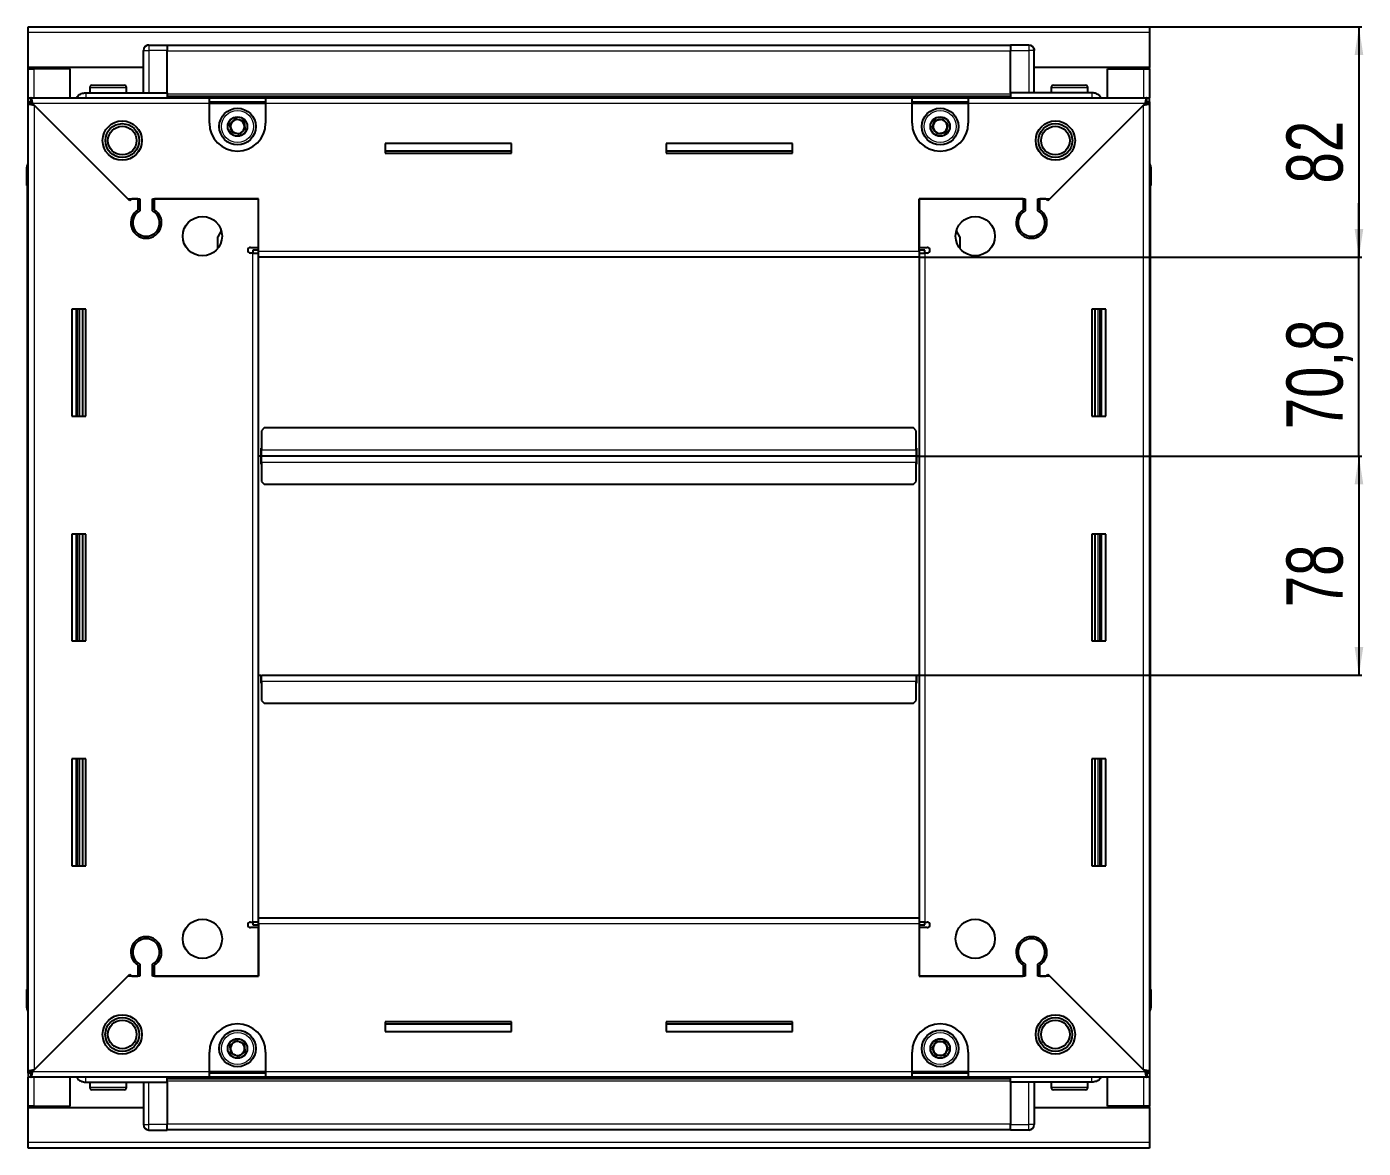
# Model space of a CAD drawing. Header units: millimetres. Extents: x 1021 to 3824, y -789 to 1484.
# Drawn here: x 3348.7 to 3824.2, y 943.2 to 1342.2 of the extents above; entities that cross this region are included whole.
import ezdxf

# ---------------------------------------------------------------- set-up
doc = ezdxf.new("R2010")
doc.units = ezdxf.units.MM
doc.layers.add('FORMAT', color=7, linetype='Continuous')
doc.styles.add('SLDTEXTSTYLE0', font='TXT', dxfattribs={"width": 0.75})
doc.dimstyles.new('SLDDIMSTYLE0', dxfattribs={"dimtxt": 20, "dimasz": 10, "dimexe": 0, "dimexo": 0.0625, "dimgap": 5, "dimtad": 2, "dimdec": 1, "dimrnd": 1e-09, "dimzin": 12, "dimdsep": 46, "dimtxsty": 'SLDTEXTSTYLE0', "dimsah": 1, "dimcen": 0.09, "dimadec": 0, "dimazin": 3, "dimtfac": 1, "dimtofl": 0, "dimtmove": 0, "dimatfit": 3, "dimfxl": 0, "dimfrac": 2, "dimtolj": 1, "dimtzin": 12, "dimarcsym": 0})
doc.dimstyles.new('SLDDIMSTYLE1', dxfattribs={"dimtxt": 20, "dimasz": 10, "dimexe": 0, "dimexo": 0.0625, "dimgap": 5, "dimtad": 2, "dimdec": 1, "dimrnd": 1e-09, "dimzin": 12, "dimdsep": 46, "dimtxsty": 'SLDTEXTSTYLE0', "dimsah": 1, "dimcen": 0.09, "dimadec": 0, "dimazin": 3, "dimtfac": 1, "dimtmove": 0, "dimatfit": 0, "dimfxl": 0, "dimfrac": 2, "dimtolj": 1, "dimtzin": 12, "dimarcsym": 0})

# ---------------------------------------------------------------- blocks, each defined once
blk = doc.blocks.new('_D_5')
at = {"layer": 'FORMAT'}
for p, q in [((3748.17, 1342.16), (3823.66, 1342.16)), ((3822.66, 1342.16), (3822.66, 1260.16)), ((3666.17, 1260.16), (3823.66, 1260.16))]:
    blk.add_line(p, q, dxfattribs=at)
for points in [[(3822.66, 1342.16), (3821.13, 1332.16), (3824.2, 1332.16)], [(3822.66, 1260.16), (3824.2, 1270.16), (3821.13, 1270.16)]]:
    blk.add_solid(points, dxfattribs=at)
at = {"layer": 'FORMAT', "insert": (3796.88, 1286.39), "char_height": 20, "attachment_point": 1, "rotation": 90, "style": 'SLDTEXTSTYLE0'}
blk.add_mtext('82', dxfattribs=at)
blk = doc.blocks.new('_D_6')
at = {"layer": 'FORMAT'}
for p, q in [((3822.66, 1260.16), (3822.66, 1279.39)), ((3666.17, 1260.16), (3823.66, 1260.16)), ((3822.66, 1189.41), (3822.66, 1260.16)), ((3665.17, 1189.41), (3823.66, 1189.41)), ((3822.66, 1189.41), (3822.66, 1170.18))]:
    blk.add_line(p, q, dxfattribs=at)
for points in [[(3822.66, 1260.16), (3824.2, 1270.16), (3821.13, 1270.16)], [(3822.66, 1189.41), (3821.13, 1179.41), (3824.2, 1179.41)]]:
    blk.add_solid(points, dxfattribs=at)
at = {"layer": 'FORMAT', "insert": (3796.88, 1198.93), "char_height": 20, "attachment_point": 1, "rotation": 90, "style": 'SLDTEXTSTYLE0'}
blk.add_mtext('70,8', dxfattribs=at)
blk = doc.blocks.new('_D_7')
at = {"layer": 'FORMAT'}
for p, q in [((3665.17, 1189.41), (3823.66, 1189.41)), ((3822.66, 1189.41), (3822.66, 1111.46)), ((3665.17, 1111.46), (3823.66, 1111.46))]:
    blk.add_line(p, q, dxfattribs=at)
for points in [[(3822.66, 1189.41), (3821.13, 1179.41), (3824.2, 1179.41)], [(3822.66, 1111.46), (3824.2, 1121.46), (3821.13, 1121.46)]]:
    blk.add_solid(points, dxfattribs=at)
at = {"layer": 'FORMAT', "insert": (3796.88, 1135.66), "char_height": 20, "attachment_point": 1, "rotation": 90, "style": 'SLDTEXTSTYLE0'}
blk.add_mtext('78', dxfattribs=at)

msp = doc.modelspace()

# ---------------------------------------------------------------- linework, layer by layer
at = {"color": 7, "linetype": 'Continuous', "lineweight": 25}
for p, q in [((3349.16, 1340.06), (3349.16, 1342.16)), ((3349.16, 1342.16), (3748.16, 1342.16)), ((3748.16, 1342.16), (3748.16, 1340.06)), ((3349.16, 1327.66), (3349.16, 1340.06)), ((3748.16, 1340.06), (3748.16, 1327.66)), ((3390.16, 1318.66), (3390.16, 1333.66)), ((3390.84, 1335.16), (3390.84, 1335.16)), ((3392.16, 1335.66), (3398.66, 1335.66)), ((3392.16, 1335.66), (3398.66, 1335.66)), ((3398.66, 1335.66), (3398.66, 1335.66)), ((3398.66, 1335.66), (3398.66, 1335.66)), ((3398.66, 1335.66), (3398.66, 1333.66)), ((3698.66, 1335.51), (3398.66, 1335.51)), ((3398.66, 1318.66), (3398.66, 1333.66)), ((3698.66, 1335.66), (3698.66, 1335.66)), ((3705.16, 1335.66), (3698.66, 1335.66)), ((3705.16, 1335.66), (3698.66, 1335.66)), ((3698.66, 1335.66), (3698.66, 1333.66)), ((3698.66, 1318.66), (3698.66, 1333.66)), ((3707.16, 1333.66), (3707.16, 1333.66)), ((3707.16, 1318.66), (3707.16, 1333.66)), ((3390.16, 1327.66), (3349.16, 1327.66)), ((3349.16, 1327.16), (3349.16, 1327.66)), ((3349.16, 1327.16), (3351.26, 1327.16)), ((3349.16, 1316.91), (3349.16, 1327.16)), ((3350.66, 1327.16), (3350.66, 1327.66)), ((3364.16, 1327.16), (3351.26, 1327.16)), ((3364.16, 1316.91), (3364.16, 1327.16)), ((3748.16, 1327.66), (3707.16, 1327.66)), ((3733.16, 1316.91), (3733.16, 1327.16)), ((3733.16, 1327.16), (3746.06, 1327.16)), ((3746.06, 1327.16), (3748.16, 1327.16)), ((3746.66, 1327.16), (3746.66, 1327.66)), ((3748.16, 1327.16), (3748.16, 1327.66)), ((3748.16, 1327.16), (3748.16, 1316.91)), ((3369.66, 1318.66), (3398.66, 1318.66)), ((3371.16, 1320.56), (3371.16, 1318.66)), ((3371.96, 1321.36), (3383.36, 1321.36)), ((3384.16, 1318.66), (3384.16, 1320.56)), ((3398.66, 1318.66), (3398.66, 1318.16)), ((3398.66, 1317.51), (3698.66, 1317.51)), ((3727.66, 1318.66), (3698.66, 1318.66)), ((3698.66, 1318.66), (3698.66, 1318.16)), ((3700.16, 1318.6), (3700.16, 1318.66)), ((3713.16, 1320.56), (3713.16, 1318.66)), ((3713.96, 1321.36), (3725.36, 1321.36)), ((3726.16, 1318.66), (3726.16, 1320.56)), ((3349.16, 1315.41), (3349.16, 1316.91)), ((3349.16, 1316.91), (3350.16, 1316.91)), ((3349.16, 1314.91), (3349.16, 1315.41)), ((3349.16, 1315.41), (3350.16, 1315.41)), ((3349.16, 970.41), (3349.16, 1314.91)), ((3350.66, 1314.91), (3349.16, 1314.91)), ((3350.16, 1315.41), (3350.16, 1316.91)), ((3350.16, 1316.91), (3413.66, 1316.91)), ((3350.76, 1314.81), (3384.66, 1280.91)), ((3385.36, 1280.21), (3351.26, 1314.31)), ((3413.66, 1314.81), (3413.66, 1316.91)), ((3413.66, 1316.91), (3433.66, 1316.91)), ((3413.66, 1315.41), (3433.66, 1315.41)), ((3413.66, 1307.91), (3413.66, 1314.81)), ((3433.66, 1316.91), (3433.66, 1314.81)), ((3433.66, 1316.91), (3663.66, 1316.91)), ((3433.66, 1314.81), (3433.66, 1307.91)), ((3663.66, 1314.81), (3663.66, 1316.91)), ((3663.66, 1316.91), (3683.66, 1316.91)), ((3663.66, 1315.41), (3683.66, 1315.41)), ((3663.66, 1307.91), (3663.66, 1314.81)), ((3683.66, 1316.91), (3747.16, 1316.91)), ((3683.66, 1316.91), (3683.66, 1314.81)), ((3683.66, 1314.81), (3683.66, 1307.91)), ((3746.06, 1314.31), (3711.96, 1280.21)), ((3712.66, 1280.91), (3746.56, 1314.81)), ((3746.66, 1314.91), (3748.16, 1314.91)), ((3747.16, 1315.41), (3747.16, 1316.91)), ((3747.16, 1316.91), (3748.16, 1316.91)), ((3747.16, 1315.41), (3748.16, 1315.41)), ((3748.16, 1315.41), (3748.16, 1316.91)), ((3748.16, 1315.41), (3748.16, 1314.91)), ((3748.16, 1314.91), (3748.16, 970.41)), ((3521.16, 1300.66), (3476.16, 1300.66)), ((3476.16, 1300.66), (3476.16, 1297.16)), ((3521.16, 1297.16), (3521.16, 1300.66)), ((3621.16, 1300.66), (3576.16, 1300.66)), ((3576.16, 1300.66), (3576.16, 1297.16)), ((3621.16, 1297.16), (3621.16, 1300.66)), ((3521.16, 1297.91), (3476.16, 1297.91)), ((3476.16, 1297.16), (3521.16, 1297.16)), ((3621.16, 1297.91), (3576.16, 1297.91)), ((3576.16, 1297.16), (3621.16, 1297.16)), ((3748.16, 1293.49), (3748.16, 1293.49)), ((3348.66, 1292.16), (3348.66, 1285.66)), ((3348.66, 1285.66), (3348.66, 1292.16)), ((3748.66, 1292.16), (3748.66, 1285.66)), ((3748.66, 1285.66), (3748.66, 1292.16)), ((3348.66, 1285.66), (3348.66, 1285.66)), ((3349.16, 1285.66), (3348.66, 1285.66)), ((3348.81, 1285.66), (3348.81, 999.66)), ((3748.16, 1285.66), (3748.66, 1285.66)), ((3748.51, 999.66), (3748.51, 1285.66)), ((3748.66, 1285.66), (3748.66, 1285.66)), ((3748.66, 1285.66), (3748.66, 1285.66)), ((3384.66, 1280.91), (3388.86, 1280.91)), ((3386.06, 1280.91), (3385.36, 1280.21)), ((3388.16, 1280.91), (3386.06, 1280.91)), ((3388.16, 1280.91), (3388.16, 1277.02)), ((3388.86, 1280.91), (3388.86, 1276.63)), ((3393.46, 1280.91), (3431.16, 1280.91)), ((3393.46, 1276.63), (3393.46, 1280.91)), ((3394.16, 1277.02), (3394.16, 1280.91)), ((3431.16, 1280.91), (3394.16, 1280.91)), ((3431.16, 1262.26), (3431.16, 1280.91)), ((3431.16, 1263.66), (3431.16, 1280.91)), ((3666.16, 1280.91), (3703.86, 1280.91)), ((3666.16, 1262.26), (3666.16, 1280.91)), ((3666.16, 1280.91), (3666.16, 1263.66)), ((3703.16, 1280.91), (3666.16, 1280.91)), ((3703.16, 1280.91), (3703.16, 1277.02)), ((3703.86, 1280.91), (3703.86, 1276.63)), ((3708.46, 1280.91), (3712.66, 1280.91)), ((3708.46, 1276.63), (3708.46, 1280.91)), ((3711.26, 1280.91), (3709.16, 1280.91)), ((3709.16, 1277.02), (3709.16, 1280.91)), ((3711.96, 1280.21), (3711.26, 1280.91)), ((3389.16, 1268.05), (3389.16, 1267.29)), ((3417.9, 1269.56), (3416.66, 1267.41)), ((3416.66, 1263.33), (3416.66, 1267.41)), ((3680.66, 1267.41), (3679.43, 1269.56)), ((3680.66, 1267.41), (3680.66, 1263.33)), ((3708.16, 1268.05), (3708.16, 1267.29)), ((3428.31, 1263.66), (3431.16, 1263.66)), ((3429.06, 1261.66), (3428.31, 1261.66)), ((3429.06, 1261.66), (3431.16, 1261.66)), ((3431.16, 1262.66), (3429.16, 1262.66)), ((3429.16, 1262.66), (3429.16, 1261.66)), ((3431.16, 1260.16), (3431.16, 1262.26)), ((3666.16, 1263.66), (3669.01, 1263.66)), ((3668.16, 1262.66), (3666.16, 1262.66)), ((3666.16, 1262.26), (3666.16, 1260.16)), ((3666.16, 1261.66), (3668.26, 1261.66)), ((3668.16, 1261.66), (3668.16, 1262.66)), ((3669.01, 1261.66), (3668.26, 1261.66)), ((3666.16, 1260.16), (3431.16, 1260.16)), ((3431.16, 1025.16), (3431.16, 1260.16)), ((3666.16, 1260.16), (3666.16, 1025.16)), ((3369.66, 1241.66), (3364.66, 1241.66)), ((3364.66, 1241.66), (3364.66, 1203.66)), ((3366.81, 1203.66), (3366.81, 1241.66)), ((3368.61, 1203.66), (3368.61, 1241.66)), ((3368.64, 1203.66), (3368.64, 1241.66)), ((3369.66, 1203.66), (3369.66, 1241.66)), ((3727.66, 1241.66), (3727.66, 1203.66)), ((3732.66, 1241.66), (3727.66, 1241.66)), ((3728.69, 1241.66), (3728.69, 1203.66)), ((3728.72, 1241.66), (3728.72, 1203.66)), ((3730.51, 1241.66), (3730.51, 1203.66)), ((3732.66, 1203.66), (3732.66, 1241.66)), ((3364.66, 1203.66), (3369.66, 1203.66)), ((3727.66, 1203.66), (3732.66, 1203.66)), ((3433.16, 1199.41), (3432.16, 1198.41)), ((3432.16, 1198.41), (3432.16, 1191.51)), ((3664.16, 1199.41), (3433.16, 1199.41)), ((3665.16, 1198.41), (3664.16, 1199.41)), ((3665.16, 1191.51), (3665.16, 1198.41)), ((3431.91, 1189.41), (3431.16, 1189.41)), ((3432.16, 1192.26), (3431.91, 1192.26)), ((3431.91, 1192.26), (3431.91, 1189.41)), ((3431.91, 1189.41), (3431.91, 1186.56)), ((3432.16, 1189.41), (3432.16, 1191.51)), ((3665.16, 1189.41), (3432.16, 1189.41)), ((3432.16, 1187.31), (3432.16, 1189.41)), ((3665.41, 1192.26), (3665.16, 1192.26)), ((3665.16, 1191.51), (3665.16, 1189.41)), ((3665.16, 1189.41), (3665.16, 1187.31)), ((3665.41, 1189.41), (3665.41, 1192.26)), ((3666.16, 1189.41), (3665.41, 1189.41)), ((3665.41, 1186.56), (3665.41, 1189.41)), ((3431.91, 1186.56), (3432.16, 1186.56)), ((3432.16, 1187.31), (3432.16, 1180.41)), ((3665.16, 1180.41), (3665.16, 1187.31)), ((3665.16, 1186.56), (3665.41, 1186.56)), ((3432.16, 1180.41), (3433.16, 1179.41)), ((3433.16, 1179.41), (3664.16, 1179.41)), ((3664.16, 1179.41), (3665.16, 1180.41)), ((3369.66, 1161.66), (3364.66, 1161.66)), ((3364.66, 1161.66), (3364.66, 1123.66)), ((3366.81, 1123.66), (3366.81, 1161.66)), ((3368.61, 1123.66), (3368.61, 1161.66)), ((3368.64, 1123.66), (3368.64, 1161.66)), ((3369.66, 1123.66), (3369.66, 1161.66)), ((3727.66, 1161.66), (3727.66, 1123.66)), ((3732.66, 1161.66), (3727.66, 1161.66)), ((3728.69, 1161.66), (3728.69, 1123.66)), ((3728.72, 1161.66), (3728.72, 1123.66)), ((3730.51, 1161.66), (3730.51, 1123.66)), ((3732.66, 1123.66), (3732.66, 1161.66)), ((3364.66, 1123.66), (3369.66, 1123.66)), ((3727.66, 1123.66), (3732.66, 1123.66)), ((3431.16, 1111.46), (3431.91, 1111.46)), ((3431.91, 1111.46), (3431.91, 1108.61)), ((3431.91, 1108.61), (3432.16, 1108.61)), ((3432.16, 1111.46), (3665.16, 1111.46)), ((3432.16, 1109.36), (3432.16, 1111.46)), ((3432.16, 1109.36), (3432.16, 1102.46)), ((3665.16, 1111.46), (3665.16, 1109.36)), ((3665.16, 1102.46), (3665.16, 1109.36)), ((3665.16, 1108.61), (3665.41, 1108.61)), ((3665.41, 1108.61), (3665.41, 1111.46)), ((3665.41, 1111.46), (3666.16, 1111.46)), ((3432.16, 1102.46), (3433.16, 1101.46)), ((3433.16, 1101.46), (3664.16, 1101.46)), ((3664.16, 1101.46), (3665.16, 1102.46)), ((3369.66, 1081.66), (3364.66, 1081.66)), ((3364.66, 1081.66), (3364.66, 1043.66)), ((3366.81, 1043.66), (3366.81, 1081.66)), ((3368.61, 1043.66), (3368.61, 1081.66)), ((3368.64, 1043.66), (3368.64, 1081.66)), ((3369.66, 1043.66), (3369.66, 1081.66)), ((3727.66, 1081.66), (3727.66, 1043.66)), ((3732.66, 1081.66), (3727.66, 1081.66)), ((3728.69, 1081.66), (3728.69, 1043.66)), ((3728.72, 1081.66), (3728.72, 1043.66)), ((3730.51, 1081.66), (3730.51, 1043.66)), ((3732.66, 1043.66), (3732.66, 1081.66)), ((3364.66, 1043.66), (3369.66, 1043.66)), ((3727.66, 1043.66), (3732.66, 1043.66)), ((3428.31, 1023.66), (3429.06, 1023.66)), ((3431.16, 1023.66), (3429.06, 1023.66)), ((3429.16, 1023.66), (3429.16, 1022.66)), ((3429.16, 1022.66), (3431.16, 1022.66)), ((3431.16, 1023.06), (3431.16, 1025.16)), ((3431.16, 1025.16), (3666.16, 1025.16)), ((3431.16, 1023.06), (3431.16, 1004.41)), ((3666.16, 1025.16), (3666.16, 1023.06)), ((3668.26, 1023.66), (3666.16, 1023.66)), ((3666.16, 1023.06), (3666.16, 1004.41)), ((3666.16, 1022.66), (3668.16, 1022.66)), ((3668.16, 1022.66), (3668.16, 1023.66)), ((3668.26, 1023.66), (3669.01, 1023.66)), ((3389.16, 1018.04), (3389.16, 1017.28)), ((3431.16, 1021.66), (3428.31, 1021.66)), ((3431.16, 1004.41), (3431.16, 1021.66)), ((3666.16, 1021.66), (3666.16, 1004.41)), ((3669.01, 1021.66), (3666.16, 1021.66)), ((3708.16, 1018.04), (3708.16, 1017.28)), ((3388.16, 1008.3), (3388.16, 1004.41)), ((3388.86, 1008.7), (3388.86, 1004.41)), ((3393.46, 1004.41), (3393.46, 1008.7)), ((3394.16, 1004.41), (3394.16, 1008.3)), ((3703.16, 1008.3), (3703.16, 1004.41)), ((3703.86, 1008.7), (3703.86, 1004.41)), ((3708.46, 1004.41), (3708.46, 1008.7)), ((3709.16, 1004.41), (3709.16, 1008.3)), ((3384.66, 1004.41), (3350.76, 970.51)), ((3351.26, 971.01), (3385.36, 1005.11)), ((3388.86, 1004.41), (3384.66, 1004.41)), ((3385.36, 1005.11), (3386.06, 1004.41)), ((3386.06, 1004.41), (3388.16, 1004.41)), ((3431.16, 1004.41), (3393.46, 1004.41)), ((3394.16, 1004.41), (3431.16, 1004.41)), ((3703.86, 1004.41), (3666.16, 1004.41)), ((3666.16, 1004.41), (3703.16, 1004.41)), ((3712.66, 1004.41), (3708.46, 1004.41)), ((3709.16, 1004.41), (3711.26, 1004.41)), ((3711.26, 1004.41), (3711.96, 1005.11)), ((3711.96, 1005.11), (3746.06, 971.01)), ((3746.56, 970.51), (3712.66, 1004.41)), ((3348.66, 993.16), (3348.66, 999.66)), ((3348.66, 999.66), (3348.66, 999.66)), ((3348.66, 999.66), (3348.66, 999.66)), ((3348.66, 999.66), (3348.66, 993.16)), ((3349.16, 999.66), (3348.66, 999.66)), ((3748.16, 999.66), (3748.66, 999.66)), ((3748.66, 999.66), (3748.66, 999.66)), ((3748.66, 993.16), (3748.66, 999.66)), ((3748.66, 999.66), (3748.66, 993.16)), ((3349.16, 991.84), (3349.16, 991.84)), ((3521.16, 988.16), (3476.16, 988.16)), ((3476.16, 988.16), (3476.16, 984.66)), ((3476.16, 987.41), (3521.16, 987.41)), ((3476.16, 984.66), (3521.16, 984.66)), ((3521.16, 984.66), (3521.16, 988.16)), ((3621.16, 988.16), (3576.16, 988.16)), ((3576.16, 988.16), (3576.16, 984.66)), ((3576.16, 987.41), (3621.16, 987.41)), ((3576.16, 984.66), (3621.16, 984.66)), ((3621.16, 984.66), (3621.16, 988.16)), ((3413.66, 970.51), (3413.66, 977.41)), ((3433.66, 977.41), (3433.66, 970.51)), ((3663.66, 970.51), (3663.66, 977.41)), ((3683.66, 977.41), (3683.66, 970.51)), ((3349.16, 969.91), (3349.16, 970.41)), ((3350.66, 970.41), (3349.16, 970.41)), ((3413.66, 968.41), (3413.66, 970.51)), ((3433.66, 970.51), (3433.66, 968.41)), ((3663.66, 968.41), (3663.66, 970.51)), ((3683.66, 970.51), (3683.66, 968.41)), ((3746.66, 970.41), (3748.16, 970.41)), ((3748.16, 970.41), (3748.16, 969.91)), ((3349.16, 969.91), (3349.16, 968.41)), ((3350.16, 969.91), (3349.16, 969.91)), ((3349.16, 958.16), (3349.16, 968.41)), ((3350.16, 968.41), (3349.16, 968.41)), ((3350.16, 969.91), (3350.16, 968.41)), ((3413.66, 968.41), (3350.16, 968.41)), ((3364.16, 958.16), (3364.16, 968.41)), ((3369.66, 966.66), (3398.66, 966.66)), ((3371.16, 966.66), (3371.16, 964.76)), ((3384.16, 964.76), (3384.16, 966.66)), ((3390.16, 966.66), (3390.16, 951.66)), ((3397.16, 966.73), (3397.16, 966.66)), ((3698.66, 967.81), (3398.66, 967.81)), ((3398.66, 966.66), (3398.66, 967.16)), ((3398.66, 966.66), (3398.66, 951.66)), ((3433.66, 969.91), (3413.66, 969.91)), ((3433.66, 968.41), (3413.66, 968.41)), ((3663.66, 968.41), (3433.66, 968.41)), ((3683.66, 969.91), (3663.66, 969.91)), ((3683.66, 968.41), (3663.66, 968.41)), ((3747.16, 968.41), (3683.66, 968.41)), ((3698.66, 966.66), (3698.66, 967.16)), ((3727.66, 966.66), (3698.66, 966.66)), ((3698.66, 966.66), (3698.66, 951.66)), ((3707.16, 966.66), (3707.16, 951.66)), ((3713.16, 966.66), (3713.16, 964.76)), ((3726.16, 964.76), (3726.16, 966.66)), ((3733.16, 958.16), (3733.16, 968.41)), ((3747.16, 969.91), (3747.16, 968.41)), ((3748.16, 969.91), (3747.16, 969.91)), ((3748.16, 968.41), (3747.16, 968.41)), ((3748.16, 969.91), (3748.16, 968.41)), ((3748.16, 968.41), (3748.16, 958.16)), ((3375.74, 963.96), (3371.96, 963.96)), ((3383.36, 963.96), (3375.74, 963.96)), ((3720.96, 963.96), (3713.96, 963.96)), ((3725.36, 963.96), (3720.96, 963.96)), ((3351.26, 958.16), (3349.16, 958.16)), ((3349.16, 957.66), (3349.16, 958.16)), ((3349.16, 945.26), (3349.16, 957.66)), ((3349.16, 957.66), (3390.16, 957.66)), ((3350.66, 957.66), (3350.66, 958.16)), ((3351.26, 958.16), (3364.16, 958.16)), ((3707.16, 957.66), (3748.16, 957.66)), ((3746.06, 958.16), (3733.16, 958.16)), ((3748.16, 958.16), (3746.06, 958.16)), ((3746.66, 957.66), (3746.66, 958.16)), ((3748.16, 957.66), (3748.16, 958.16)), ((3748.16, 957.66), (3748.16, 945.26)), ((3390.16, 951.66), (3390.16, 951.66)), ((3398.66, 949.66), (3398.66, 951.66)), ((3698.66, 949.66), (3698.66, 951.66)), ((3392.16, 949.66), (3398.66, 949.66)), ((3392.16, 949.66), (3398.66, 949.66)), ((3398.66, 949.81), (3698.66, 949.81)), ((3398.66, 949.66), (3398.66, 949.66)), ((3698.66, 949.66), (3698.66, 949.66)), ((3705.16, 949.66), (3698.66, 949.66)), ((3698.66, 949.66), (3698.66, 949.66)), ((3705.16, 949.66), (3698.66, 949.66)), ((3706.49, 950.16), (3706.49, 950.16)), ((3349.16, 943.16), (3349.16, 945.26)), ((3748.16, 943.16), (3349.16, 943.16)), ((3748.16, 945.26), (3748.16, 943.16))]:
    msp.add_line(p, q, dxfattribs=at)
at = {"color": 8, "linetype": 'Continuous', "lineweight": 18}
for p, q in [((3748.16, 1340.06), (3349.16, 1340.06)), ((3390.16, 1333.66), (3392.16, 1333.66)), ((3392.16, 1335.66), (3392.16, 1333.66)), ((3392.16, 1333.66), (3392.16, 1318.66)), ((3398.66, 1333.66), (3392.16, 1333.66)), ((3698.66, 1333.51), (3398.66, 1333.51)), ((3698.66, 1333.66), (3705.16, 1333.66)), ((3705.16, 1335.66), (3705.16, 1333.66)), ((3705.16, 1333.66), (3705.16, 1318.66)), ((3707.16, 1333.66), (3705.16, 1333.66)), ((3351.26, 1327.16), (3351.26, 1327.66)), ((3351.26, 1316.91), (3351.26, 1327.16)), ((3746.06, 1327.66), (3746.06, 1327.16)), ((3746.06, 1327.16), (3746.06, 1316.91)), ((3371.16, 1320.56), (3384.16, 1320.56)), ((3698.66, 1318.16), (3398.66, 1318.16)), ((3713.16, 1320.56), (3726.16, 1320.56)), ((3413.66, 1314.81), (3350.76, 1314.81)), ((3351.26, 1314.31), (3351.26, 971.01)), ((3698.66, 1316.93), (3398.66, 1316.93)), ((3413.66, 1314.81), (3433.66, 1314.81)), ((3663.66, 1314.81), (3433.66, 1314.81)), ((3663.66, 1314.81), (3683.66, 1314.81)), ((3746.56, 1314.81), (3683.66, 1314.81)), ((3746.06, 971.01), (3746.06, 1314.31)), ((3349.16, 1292.16), (3348.66, 1292.16)), ((3748.16, 1292.16), (3748.66, 1292.16)), ((3429.06, 1023.66), (3429.06, 1261.66)), ((3431.16, 1262.26), (3666.16, 1262.26)), ((3668.26, 1261.66), (3668.26, 1023.66)), ((3366.16, 1241.66), (3366.16, 1203.66)), ((3367.4, 1241.66), (3367.4, 1203.66)), ((3729.93, 1203.66), (3729.93, 1241.66)), ((3731.16, 1203.66), (3731.16, 1241.66)), ((3665.16, 1191.51), (3432.16, 1191.51)), ((3432.16, 1187.31), (3665.16, 1187.31)), ((3366.16, 1161.66), (3366.16, 1123.66)), ((3367.4, 1161.66), (3367.4, 1123.66)), ((3729.93, 1123.66), (3729.93, 1161.66)), ((3731.16, 1123.66), (3731.16, 1161.66)), ((3432.16, 1109.36), (3665.16, 1109.36)), ((3366.16, 1081.66), (3366.16, 1043.66)), ((3367.4, 1081.66), (3367.4, 1043.66)), ((3729.93, 1043.66), (3729.93, 1081.66)), ((3731.16, 1043.66), (3731.16, 1081.66)), ((3666.16, 1023.06), (3431.16, 1023.06)), ((3349.16, 993.16), (3348.66, 993.16)), ((3748.16, 993.16), (3748.66, 993.16)), ((3350.76, 970.51), (3413.66, 970.51)), ((3433.66, 970.51), (3413.66, 970.51)), ((3433.66, 970.51), (3663.66, 970.51)), ((3683.66, 970.51), (3663.66, 970.51)), ((3683.66, 970.51), (3746.56, 970.51)), ((3351.26, 958.16), (3351.26, 968.41)), ((3392.16, 951.66), (3392.16, 966.66)), ((3398.66, 968.4), (3698.66, 968.4)), ((3398.66, 967.16), (3698.66, 967.16)), ((3705.16, 951.66), (3705.16, 966.66)), ((3746.06, 968.41), (3746.06, 958.16)), ((3375.47, 964.76), (3371.16, 964.76)), ((3384.16, 964.76), (3375.47, 964.76)), ((3721.14, 964.76), (3713.16, 964.76)), ((3726.16, 964.76), (3721.14, 964.76)), ((3351.26, 957.66), (3351.26, 958.16)), ((3746.06, 958.16), (3746.06, 957.66)), ((3390.16, 951.66), (3392.16, 951.66)), ((3398.66, 951.66), (3392.16, 951.66)), ((3392.16, 949.66), (3392.16, 951.66)), ((3398.66, 951.81), (3698.66, 951.81)), ((3698.66, 951.66), (3705.16, 951.66)), ((3707.16, 951.66), (3705.16, 951.66)), ((3705.16, 949.66), (3705.16, 951.66)), ((3748.16, 945.26), (3349.16, 945.26))]:
    msp.add_line(p, q, dxfattribs=at)
at = {"color": 7, "linetype": 'Continuous', "lineweight": 25, "flags": 128}
msp.add_lwpolyline([(3707.02, 1334.42), (3707.13, 1334.05), (3707.16, 1333.66)], dxfattribs=at)
at = {"color": 7, "linetype": 'Continuous', "lineweight": 25}
for centre, radius in [((3423.66, 1306.66), 6.5), ((3673.66, 1306.66), 6.5), ((3382.66, 1301.66), 7), ((3423.66, 1306.66), 3.46), ((3673.66, 1306.66), 3.46), ((3714.66, 1301.66), 7), ((3382.66, 1301.66), 6.02), ((3382.66, 1301.66), 5.1), ((3714.66, 1301.66), 6.03), ((3714.66, 1301.66), 5.1), ((3411.16, 1267.66), 7), ((3686.16, 1267.66), 7), ((3411.16, 1017.66), 7), ((3686.16, 1017.66), 7), ((3382.66, 983.66), 7), ((3382.66, 983.66), 6.03), ((3714.66, 983.66), 7), ((3714.66, 983.66), 6.02), ((3382.66, 983.66), 5.1), ((3423.66, 978.66), 6.5), ((3673.66, 978.66), 6.5), ((3714.66, 983.66), 5.1), ((3423.66, 978.66), 3.46), ((3673.66, 978.66), 3.46)]:
    msp.add_circle(centre, radius, dxfattribs=at)
at = {"color": 8, "linetype": 'Continuous', "lineweight": 18}
for centre in [(3423.66, 1306.66), (3673.66, 1306.66), (3423.66, 978.66), (3673.66, 978.66)]:
    msp.add_circle(centre, 5.7, dxfattribs=at)
at = {"color": 7, "linetype": 'Continuous', "lineweight": 25}
for centre, radius, start, end in [((3392.16, 1333.66), 2, 90, 180), ((3392.16, 1333.66), 2, 123.942, 131.4096), ((3392.16, 1333.66), 2, 90, 108.58), ((3705.16, 1333.66), 2, 0, 90), ((3371.96, 1320.56), 0.8, 90, 180), ((3383.36, 1320.56), 0.8, 0, 90), ((3389.96, 1318.86), 0.2, 270, 0), ((3707.36, 1318.86), 0.2, 180, 270), ((3713.96, 1320.56), 0.8, 90, 180), ((3725.36, 1320.56), 0.8, 0, 90), ((3423.66, 1307.91), 10, 180, 270), ((3423.66, 1306.66), 2.5, 134.0156, 194.0156), ((3423.66, 1306.66), 2.5, 74.0156, 134.0156), ((3423.66, 1307.91), 10, 270, 0), ((3423.66, 1306.66), 2.5, 14.0156, 74.0156), ((3673.66, 1307.91), 10, 180, 270), ((3673.66, 1306.66), 2.5, 100.1116, 160.1116), ((3673.66, 1306.66), 2.5, 40.1116, 100.1116), ((3673.66, 1307.91), 10, 270, 0), ((3673.66, 1306.66), 2.5, 340.1116, 40.1116), ((3423.66, 1306.66), 2.5, 194.0156, 254.0156), ((3423.66, 1306.66), 2.5, 254.0156, 314.0156), ((3423.66, 1306.66), 2.5, 314.0156, 14.0156), ((3673.66, 1306.66), 2.5, 160.1116, 220.1116), ((3673.66, 1306.66), 2.5, 220.1116, 280.1116), ((3673.66, 1306.66), 2.5, 280.1116, 340.1116), ((3350.66, 1292.16), 2, 138.5749, 180), ((3350.66, 1292.16), 2, 138.5904, 180), ((3746.66, 1292.16), 2, 33.942, 41.4096), ((3746.66, 1292.16), 2, 0, 41.4096), ((3746.66, 1292.16), 2, 360, 18.58), ((3391.16, 1272.41), 5.5, 123.0557, 56.9443), ((3391.16, 1272.41), 4.8, 118.631, 61.369), ((3706.16, 1272.41), 5.5, 123.0557, 56.9443), ((3706.16, 1272.41), 4.8, 118.631, 61.369), ((3428.31, 1262.66), 1, 90, 270), ((3669.01, 1262.66), 1, 270, 90), ((3428.31, 1022.66), 1, 90, 270), ((3669.01, 1022.66), 1, 270, 90), ((3391.16, 1012.91), 5.5, 303.0557, 236.9443), ((3391.16, 1012.91), 4.8, 298.631, 241.369), ((3706.16, 1012.91), 5.5, 303.0557, 236.9443), ((3706.16, 1012.91), 4.8, 298.631, 241.369), ((3350.66, 993.16), 2, 180, 198.58), ((3350.66, 993.16), 2, 180, 221.3942), ((3350.66, 993.16), 2, 213.942, 221.4096), ((3746.66, 993.16), 2, 318.5749, 360), ((3746.66, 993.16), 2, 318.5904, 0), ((3423.66, 977.41), 10, 90, 180), ((3423.66, 977.41), 10, 0, 90), ((3673.66, 977.41), 10, 90, 180), ((3673.66, 977.41), 10, 0, 90), ((3423.66, 978.66), 2.5, 127.474, 187.474), ((3423.66, 978.66), 2.5, 67.474, 127.474), ((3423.66, 978.66), 2.5, 7.474, 67.474), ((3673.66, 978.66), 2.5, 147.0424, 207.0424), ((3673.66, 978.66), 2.5, 87.0424, 147.0424), ((3673.66, 978.66), 2.5, 27.0424, 87.0424), ((3673.66, 978.66), 2.5, 327.0424, 27.0424), ((3423.66, 978.66), 2.5, 187.474, 247.474), ((3423.66, 978.66), 2.5, 247.474, 307.474), ((3423.66, 978.66), 2.5, 307.474, 7.474), ((3673.66, 978.66), 2.5, 207.0424, 267.0424), ((3673.66, 978.66), 2.5, 267.0424, 327.0424), ((3389.96, 966.46), 0.2, 0, 90), ((3707.36, 966.46), 0.2, 90, 180), ((3371.96, 964.76), 0.8, 180, 270), ((3383.36, 964.76), 0.8, 270, 360), ((3713.96, 964.76), 0.8, 180, 270), ((3725.36, 964.76), 0.8, 270, 360), ((3392.16, 951.66), 2, 180, 270), ((3392.16, 951.66), 2, 180, 270), ((3705.16, 951.66), 2, 270, 0)]:
    msp.add_arc(centre, radius, start, end, dxfattribs=at)
for points, knots in [([(3366.45, 1316.91), (3366.57, 1317.11), (3366.96, 1317.76), (3368.11, 1318.47), (3369.15, 1318.6), (3369.66, 1318.66)], [0, 0, 0, 0, 0.18225, 0.591125, 1, 1, 1, 1]), ([(3398.66, 1318.66), (3398.66, 1318.63), (3398.66, 1318.55), (3398.66, 1317.93), (3398.66, 1317.37), (3398.66, 1317), (3398.66, 1316.99)], [0, 0, 0, 0, 0.330266, 0.660532, 0.990799, 1, 1, 1, 1]), ([(3698.66, 1318.66), (3698.66, 1318.63), (3698.66, 1318.55), (3698.66, 1317.93), (3698.66, 1317.35), (3698.66, 1316.96), (3698.66, 1316.93)], [0, 0, 0, 0, 0.3242788, 0.6485576, 0.9728365, 1, 1, 1, 1]), ([(3730.88, 1316.91), (3730.76, 1317.11), (3730.37, 1317.76), (3729.22, 1318.47), (3728.18, 1318.6), (3727.66, 1318.66)], [0, 0, 0, 0, 0.18225, 0.591125, 1, 1, 1, 1]), ([(3349.16, 1314.91), (3349.19, 1314.87), (3349.24, 1314.78), (3349.64, 1314.64), (3350.19, 1314.51), (3350.77, 1314.4), (3351.14, 1314.34), (3351.26, 1314.31)], [0, 0, 0, 0, 0.230255, 0.448522, 0.666786, 0.88505, 1, 1, 1, 1]), ([(3350.76, 1314.81), (3350.72, 1315.07), (3350.63, 1315.56), (3350.49, 1316.2), (3350.36, 1316.67), (3350.25, 1316.89), (3350.19, 1316.91), (3350.16, 1316.91)], [0, 0, 0, 0, 0.230255, 0.448522, 0.666786, 0.88505, 1, 1, 1, 1]), ([(3746.06, 1314.31), (3746.32, 1314.36), (3746.81, 1314.45), (3747.45, 1314.58), (3747.92, 1314.71), (3748.14, 1314.82), (3748.16, 1314.89), (3748.16, 1314.91)], [0, 0, 0, 0, 0.230255, 0.448522, 0.666786, 0.88505, 1, 1, 1, 1]), ([(3747.16, 1316.91), (3747.12, 1316.89), (3747.03, 1316.84), (3746.89, 1316.44), (3746.76, 1315.88), (3746.65, 1315.3), (3746.59, 1314.94), (3746.56, 1314.81)], [0, 0, 0, 0, 0.2302553, 0.4485219, 0.6667858, 0.8850496, 1, 1, 1, 1]), ([(3420.89, 1307.46), (3421.26, 1307.82), (3421.95, 1308.49), (3422.64, 1309.15), (3422.97, 1309.46)], [0, 0, 0, 0, 0.534686, 1, 1, 1, 1]), ([(3422.97, 1309.46), (3423.46, 1309.32), (3424.39, 1309.06), (3425.31, 1308.79), (3425.74, 1308.67)], [0, 0, 0, 0, 0.534686, 1, 1, 1, 1]), ([(3425.74, 1308.67), (3425.77, 1308.55), (3425.92, 1307.97), (3426.16, 1307), (3426.36, 1306.2), (3426.44, 1305.87)], [0, 0, 0, 0, 0.133125, 0.637099, 1, 1, 1, 1]), ([(3670.82, 1306.16), (3670.86, 1306.27), (3671.07, 1306.84), (3671.41, 1307.77), (3671.69, 1308.55), (3671.8, 1308.87)], [0, 0, 0, 0, 0.133125, 0.637099, 1, 1, 1, 1]), ([(3671.8, 1308.87), (3672.31, 1308.96), (3673.26, 1309.13), (3674.21, 1309.3), (3674.65, 1309.38)], [0, 0, 0, 0, 0.534686, 1, 1, 1, 1]), ([(3674.65, 1309.38), (3674.98, 1308.98), (3675.6, 1308.25), (3676.22, 1307.51), (3676.51, 1307.17)], [0, 0, 0, 0, 0.534686, 1, 1, 1, 1]), ([(3421.59, 1304.66), (3421.5, 1304.99), (3421.31, 1305.79), (3421.06, 1306.76), (3420.92, 1307.34), (3420.89, 1307.46)], [0, 0, 0, 0, 0.3629006, 0.8668753, 1, 1, 1, 1]), ([(3424.36, 1303.86), (3423.87, 1304.01), (3422.94, 1304.27), (3422.02, 1304.54), (3421.59, 1304.66)], [0, 0, 0, 0, 0.534686, 1, 1, 1, 1]), ([(3426.44, 1305.87), (3426.07, 1305.51), (3425.37, 1304.84), (3424.68, 1304.17), (3424.36, 1303.86)], [0, 0, 0, 0, 0.534686, 1, 1, 1, 1]), ([(3672.68, 1303.95), (3672.35, 1304.34), (3671.73, 1305.08), (3671.11, 1305.82), (3670.82, 1306.16)], [0, 0, 0, 0, 0.534686, 1, 1, 1, 1]), ([(3675.52, 1304.46), (3675.02, 1304.37), (3674.07, 1304.2), (3673.12, 1304.03), (3672.68, 1303.95)], [0, 0, 0, 0, 0.534686, 1, 1, 1, 1]), ([(3676.51, 1307.17), (3676.39, 1306.85), (3676.11, 1306.07), (3675.77, 1305.14), (3675.57, 1304.57), (3675.52, 1304.46)], [0, 0, 0, 0, 0.362901, 0.866875, 1, 1, 1, 1]), ([(3421, 979.77), (3421.1, 979.85), (3421.57, 980.21), (3422.36, 980.82), (3423.02, 981.32), (3423.29, 981.53)], [0, 0, 0, 0, 0.133125, 0.637099, 1, 1, 1, 1]), ([(3421.37, 976.91), (3421.31, 977.42), (3421.18, 978.38), (3421.06, 979.33), (3421, 979.77)], [0, 0, 0, 0, 0.534686, 1, 1, 1, 1]), ([(3423.29, 981.53), (3423.77, 981.33), (3424.66, 980.96), (3425.54, 980.59), (3425.96, 980.42)], [0, 0, 0, 0, 0.534686, 1, 1, 1, 1]), ([(3425.96, 980.42), (3426.02, 979.91), (3426.15, 978.95), (3426.27, 978), (3426.33, 977.56)], [0, 0, 0, 0, 0.534686, 1, 1, 1, 1]), ([(3670.78, 978.81), (3671.06, 979.25), (3671.59, 980.06), (3672.11, 980.86), (3672.35, 981.24)], [0, 0, 0, 0, 0.534686, 1, 1, 1, 1]), ([(3672.35, 981.24), (3672.48, 981.23), (3673.07, 981.2), (3674.07, 981.15), (3674.89, 981.1), (3675.23, 981.09)], [0, 0, 0, 0, 0.133125, 0.637099, 1, 1, 1, 1]), ([(3675.23, 981.09), (3675.47, 980.63), (3675.91, 979.77), (3676.34, 978.91), (3676.55, 978.52)], [0, 0, 0, 0, 0.534686, 1, 1, 1, 1]), ([(3424.04, 975.8), (3423.56, 976), (3422.67, 976.37), (3421.79, 976.74), (3421.37, 976.91)], [0, 0, 0, 0, 0.534686, 1, 1, 1, 1]), ([(3426.33, 977.56), (3426.06, 977.35), (3425.4, 976.85), (3424.61, 976.24), (3424.14, 975.88), (3424.04, 975.8)], [0, 0, 0, 0, 0.362901, 0.866875, 1, 1, 1, 1]), ([(3672.09, 976.24), (3671.86, 976.7), (3671.42, 977.56), (3670.98, 978.42), (3670.78, 978.81)], [0, 0, 0, 0, 0.534686, 1, 1, 1, 1]), ([(3674.98, 976.09), (3674.63, 976.11), (3673.81, 976.15), (3672.82, 976.2), (3672.22, 976.24), (3672.09, 976.24)], [0, 0, 0, 0, 0.362901, 0.866875, 1, 1, 1, 1]), ([(3676.55, 978.52), (3676.27, 978.08), (3675.74, 977.27), (3675.22, 976.47), (3674.98, 976.09)], [0, 0, 0, 0, 0.534686, 1, 1, 1, 1]), ([(3351.26, 971.01), (3351.01, 970.97), (3350.52, 970.88), (3349.88, 970.74), (3349.41, 970.61), (3349.19, 970.5), (3349.17, 970.44), (3349.16, 970.41)], [0, 0, 0, 0, 0.2302553, 0.4485219, 0.6667858, 0.8850496, 1, 1, 1, 1]), ([(3350.16, 968.41), (3350.21, 968.44), (3350.3, 968.49), (3350.43, 968.89), (3350.56, 969.44), (3350.67, 970.02), (3350.74, 970.39), (3350.76, 970.51)], [0, 0, 0, 0, 0.2302553, 0.4485219, 0.6667858, 0.8850496, 1, 1, 1, 1]), ([(3748.16, 970.41), (3748.14, 970.46), (3748.09, 970.55), (3747.69, 970.68), (3747.13, 970.81), (3746.55, 970.92), (3746.19, 970.99), (3746.06, 971.01)], [0, 0, 0, 0, 0.230255, 0.448522, 0.666786, 0.88505, 1, 1, 1, 1]), ([(3746.56, 970.51), (3746.61, 970.26), (3746.7, 969.77), (3746.83, 969.13), (3746.96, 968.66), (3747.07, 968.44), (3747.14, 968.42), (3747.16, 968.41)], [0, 0, 0, 0, 0.2302553, 0.4485219, 0.6667858, 0.8850496, 1, 1, 1, 1]), ([(3366.45, 968.41), (3366.57, 968.21), (3366.96, 967.57), (3368.11, 966.86), (3369.15, 966.73), (3369.66, 966.66)], [0, 0, 0, 0, 0.18225, 0.591125, 1, 1, 1, 1]), ([(3398.66, 966.66), (3398.66, 966.7), (3398.66, 966.78), (3398.66, 967.39), (3398.66, 967.97), (3398.66, 968.37), (3398.66, 968.4)], [0, 0, 0, 0, 0.3242788, 0.6485576, 0.9728365, 1, 1, 1, 1]), ([(3698.66, 966.66), (3698.66, 966.7), (3698.66, 966.78), (3698.66, 967.39), (3698.66, 967.97), (3698.66, 968.37), (3698.66, 968.4)], [0, 0, 0, 0, 0.324279, 0.648558, 0.972836, 1, 1, 1, 1]), ([(3730.88, 968.41), (3730.76, 968.21), (3730.37, 967.57), (3729.22, 966.86), (3728.18, 966.73), (3727.66, 966.66)], [0, 0, 0, 0, 0.18225, 0.591125, 1, 1, 1, 1])]:
    msp.add_open_spline(points, degree=3, knots=knots, dxfattribs=at)
at = {"color": 8, "linetype": 'Continuous', "lineweight": 18}
for points in [[(3369.66, 1318.66), (3369.66, 1318.62), (3369.66, 1318.54), (3369.66, 1318.11), (3369.66, 1317.65), (3369.66, 1317.24), (3369.66, 1316.97), (3369.66, 1316.91)], [(3727.66, 1318.66), (3727.66, 1318.62), (3727.66, 1318.54), (3727.66, 1318.11), (3727.66, 1317.65), (3727.66, 1317.24), (3727.66, 1316.97), (3727.66, 1316.91)], [(3369.66, 966.66), (3369.66, 966.71), (3369.66, 966.78), (3369.66, 967.22), (3369.66, 967.67), (3369.66, 968.09), (3369.66, 968.36), (3369.66, 968.41)], [(3727.66, 966.66), (3727.66, 966.71), (3727.66, 966.78), (3727.66, 967.22), (3727.66, 967.67), (3727.66, 968.09), (3727.66, 968.36), (3727.66, 968.41)]]:
    msp.add_open_spline(points, degree=3, knots=[0, 0, 0, 0, 0.359753, 0.553414, 0.751185, 0.948956, 1, 1, 1, 1], dxfattribs=at)
at = {"color": 7, "linetype": 'Continuous', "lineweight": 25}
for points in [[(3350.76, 1314.81), (3350.71, 1314.89), (3350.61, 1315.05), (3350.46, 1315.25), (3350.31, 1315.39), (3350.21, 1315.41), (3350.16, 1315.41)], [(3350.66, 1314.91), (3350.67, 1314.86), (3350.69, 1314.76), (3350.83, 1314.61), (3351.03, 1314.46), (3351.19, 1314.36), (3351.26, 1314.31)], [(3746.06, 1314.31), (3746.14, 1314.36), (3746.3, 1314.46), (3746.5, 1314.61), (3746.64, 1314.76), (3746.66, 1314.86), (3746.66, 1314.91)], [(3747.16, 1315.41), (3747.11, 1315.41), (3747.01, 1315.39), (3746.86, 1315.25), (3746.71, 1315.05), (3746.61, 1314.89), (3746.56, 1314.81)], [(3350.16, 969.91), (3350.21, 969.92), (3350.31, 969.94), (3350.46, 970.08), (3350.61, 970.28), (3350.71, 970.44), (3350.76, 970.51)], [(3351.26, 971.01), (3351.19, 970.96), (3351.03, 970.86), (3350.83, 970.71), (3350.69, 970.56), (3350.67, 970.46), (3350.66, 970.41)], [(3746.66, 970.41), (3746.66, 970.46), (3746.64, 970.56), (3746.5, 970.71), (3746.3, 970.86), (3746.14, 970.96), (3746.06, 971.01)], [(3746.56, 970.51), (3746.61, 970.44), (3746.71, 970.28), (3746.86, 970.08), (3747.01, 969.94), (3747.11, 969.92), (3747.16, 969.91)]]:
    msp.add_open_spline(points, degree=3, dxfattribs=at)

# ---------------------------------------------------------------- dimensions: what is measured, and where the dimension line sits
at = {"layer": 'FORMAT'}
for base, p1, p2, dimstyle, picture, middle in [((3822.66, 1260.16), (3748.16, 1342.16), (3666.16, 1260.16), 'SLDDIMSTYLE0', '_D_5', (3822.66, 1301.16)), ((3822.66450507, 1260.16403824), (3665.16414817, 1189.41403824), (3666.16414817, 1260.16403824), 'SLDDIMSTYLE1', '_D_6', (3822.66450507, 1224.78903824)), ((3822.66450507, 1111.46403824), (3665.16414817, 1189.41403824), (3665.16414817, 1111.46403824), 'SLDDIMSTYLE0', '_D_7', (3822.66450507, 1150.43903824))]:
    dim = msp.add_linear_dim(base=base, p1=p1, p2=p2, angle=90, dimstyle=dimstyle, dxfattribs=at)
    dim.commit()
    dim.dimension.update_dxf_attribs({"geometry": picture, "text_midpoint": middle, "dimtype": 160})

doc.saveas('drawing.dxf')
